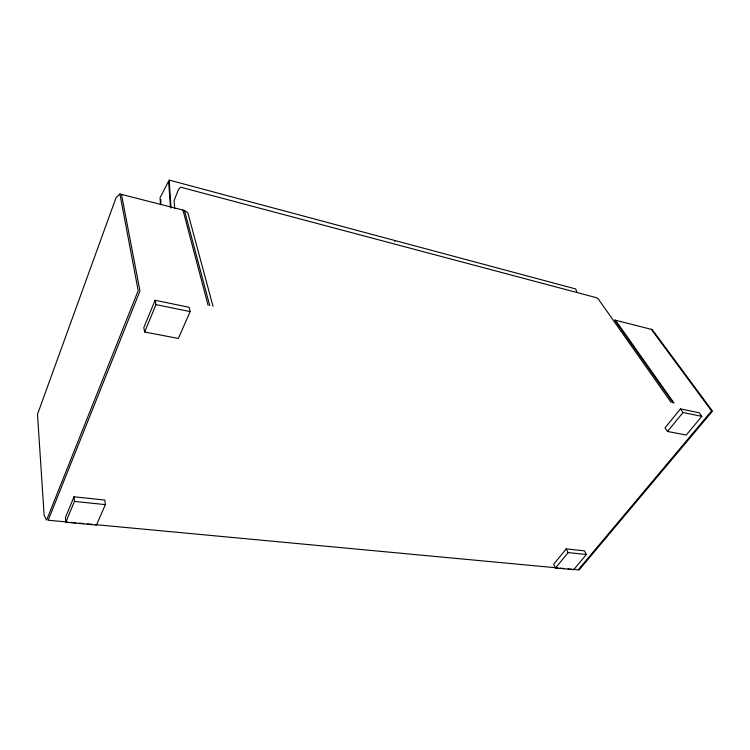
<?xml version="1.0" encoding="UTF-8"?>
<svg xmlns="http://www.w3.org/2000/svg" width="750" height="750" viewBox="0 0 750 750"><rect width="100%" height="100%" fill="white"/><g stroke="black" fill="none" stroke-linecap="round" stroke-linejoin="round"><path stroke-width="1.12" d="M73.997 496.791L65.419 517.594L65.812 522.225L96.422 525.084L105.403 504.628L104.841 500.053L73.997 496.791L74.438 501.413L65.812 522.225M155.109 300.262L143.822 327.628L144.647 332.025L178.359 338.438L190.144 311.606L189.094 307.294L155.109 300.262L156.009 304.622L144.647 332.025M581.147 566.784L579.094 569.925L712.5 411.122L652.2 329.569L614.569 319.988L673.069 402.844M394.566 241.444L395.212 240.609M566.213 548.897L553.65 564.281L555.525 567.994L573.694 569.691L586.397 554.503L584.419 550.828L566.213 548.897L568.144 552.609L586.397 554.503M680.456 408.9L665.006 427.828L667.481 431.466L686.231 435.028L701.822 416.363L699.225 412.781L680.456 408.9L683.016 412.519L701.822 416.363M555.525 567.994L568.144 552.609M667.481 431.466L683.016 412.519M119.906 194.016L116.072 197.625L37.5 414.3L44.147 515.391L46.622 520.069L138.188 290.634L119.906 194.016L184.444 210.441L187.875 212.906L213.028 306.337M160.856 199.491L160.781 204.534M67.706 522.047L48.188 520.219L139.95 291.009L121.491 194.419M71.147 522.366L75.741 522.797M79.191 523.116L83.775 523.547M87.225 523.875L91.819 524.297M95.259 524.625L557.822 567.938M560.091 568.144L564.619 568.566M568.013 568.884L578.203 569.841L711.581 410.925L651.319 329.344M74.438 501.413L105.403 504.628M156.009 304.622L190.144 311.606M615.487 320.212L674.025 403.05M671.138 402.441L598.088 298.716L596.719 297.769L180.488 187.153L178.312 189.919L174.122 200.531L174.694 208.575M576.872 292.266L575.737 288.956L169.144 180.075L171.047 207.891M184.444 210.441L209.738 305.653M182.953 210.066L208.097 305.306M170.456 207.834L168.637 181.069L160.078 197.737L160.5 204.722"/></g></svg>
